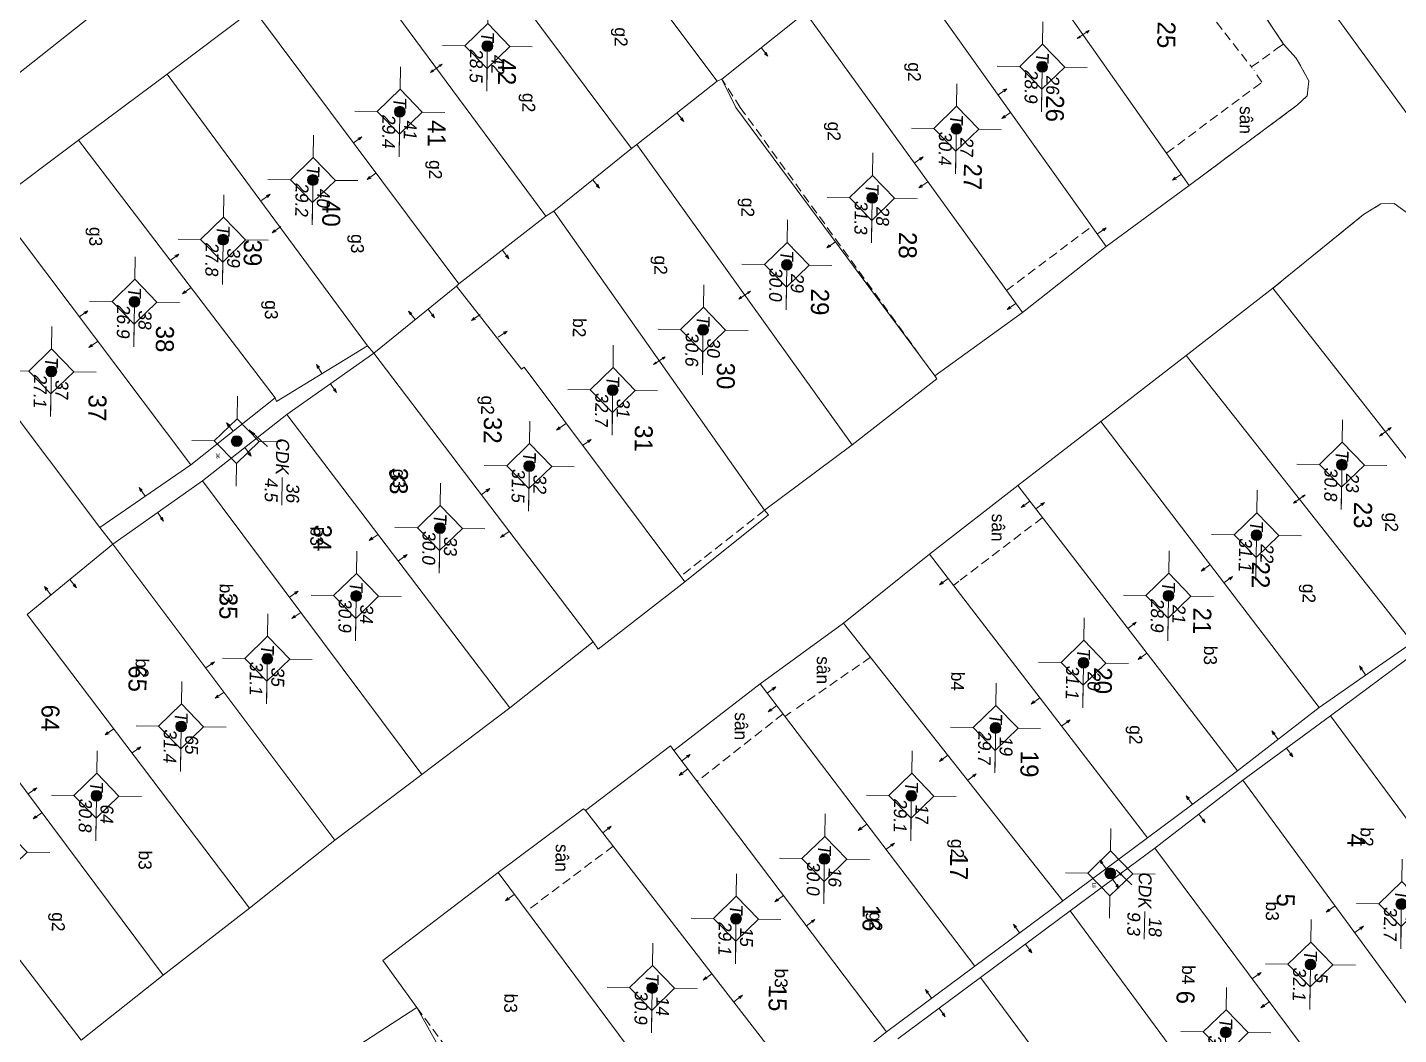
# Model space of a CAD drawing. Extents: x 601689 to 602595, y 1189742 to 1190763.
# Drawn here: x 602062.51 to 602100.63, y 1190308.38 to 1190336.39 of the extents above; entities that cross this region are included whole.
import ezdxf
from ezdxf.enums import TextEntityAlignment as Align

# ---------------------------------------------------------------- set-up
doc = ezdxf.new("R2010")
doc.units = 0
doc.header["$MEASUREMENT"] = 0
doc.linetypes.add('HIDDEN', pattern=[0.375, 0.25, -0.125])
for name, color, linetype in [('10', 250, 'Continuous'), ('11', 7, 'Continuous'), ('13', 7, 'Continuous'), ('14', 7, 'Continuous'), ('15', 7, 'Continuous'), ('16', 7, 'Continuous'), ('22', 7, 'Continuous'), ('53', 7, 'Continuous'), ('57', 7, 'Continuous')]:
    doc.layers.add(name, color=color, linetype=linetype)
doc.layers.get('0').off()
doc.styles.add('TXT', font='vnshx.shx')
doc.dimstyles.new('MSADIM', dxfattribs={"dimtxt": 0.2, "dimasz": 0.2, "dimexe": 0.1, "dimexo": 0.1, "dimgap": 0.1, "dimtad": 0, "dimtih": 1, "dimtoh": 1, "dimdsep": 46, "dimtxsty": 'TXT', "dimsah": 1, "dimcen": 0.1, "dimse1": 1, "dimse2": 1, "dimadec": 0, "dimazin": 0, "dimtfac": 1, "dimtofl": 0, "dimtmove": 0, "dimatfit": 3, "dimfxl": 1, "dimtvp": 0.1, "dimtolj": 1, "dimarcsym": 0})

# ---------------------------------------------------------------- blocks, each defined once
blk = doc.blocks.new('BDONG')
at = {"color": 7, "linetype": 'Continuous', "lineweight": 0}
for p, q in [((0, 0), (0, -1.508)), ((0, 0), (2.759, 0)), ((0.342, 0), (0.342, -1.508)), ((0.797, 0), (0.797, -1.508)), ((1.274, 0), (1.274, -1.508)), ((1.73, 0), (1.73, -1.508)), ((1.753, 0), (1.753, -1.508)), ((2.072, 0), (2.072, -1.508)), ((2.759, 0), (2.759, -1.508)), ((0, -0.308), (1.73, -0.308)), ((1.753, -0.308), (2.759, -0.308)), ((0, -0.458), (1.73, -0.458)), ((1.753, -0.458), (2.759, -0.458)), ((0, -0.608), (1.73, -0.608)), ((1.753, -0.608), (2.759, -0.608)), ((0, -0.758), (1.73, -0.758)), ((1.753, -0.758), (2.759, -0.758)), ((0, -0.908), (1.73, -0.908)), ((1.753, -0.908), (2.759, -0.908)), ((0, -1.058), (1.73, -1.058)), ((1.753, -1.058), (2.759, -1.058)), ((0, -1.208), (1.73, -1.208)), ((1.753, -1.208), (2.759, -1.208)), ((0, -1.358), (1.73, -1.358)), ((1.753, -1.358), (2.759, -1.358)), ((0, -1.508), (1.73, -1.508)), ((1.753, -1.508), (2.759, -1.508))]:
    blk.add_line(p, q, dxfattribs=at)
at = {"color": 7, "linetype": 'Continuous', "lineweight": 0, "style": 'TXT'}
blk.add_text('B%%182ng c%%184c th%%246a bi%%213n %%174%%233ng ', height=0.049998, rotation=360, dxfattribs=at).set_placement((0.008, 0.046))
for s, height, p in [('(D%%239ng cho ch%%216nh l%%253 bi%%213n %%174%%233ng)', 0.054, (1.743, 0.05)), ('s%%232 TT', 0.05, (0.21, -0.099)), ('s%%232 hi%%214u', 0.049998, (0.639, -0.104)), ('s%%232 hi%%214u th%%246a', 0.049998, (1.135, -0.103)), ('s%%232 hi%%214u th%%246a', 0.049998, (1.612, -0.107)), ('s%%232 TT', 0.05, (1.936, -0.114)), ('s%%232 hi%%214u th%%246a b%%225', 0.049998, (2.559, -0.108)), ('g%%232c c%%241a th%%246a', 0.049998, (1.137, -0.187)), ('Th%%246a b%%225', 0.049998, (1.956, -0.203)), ('(ch%%216 %%174%%184nh s%%232 m%%233t l%%199n)', 0.049998, (2.638, -0.204)), ('Th%%246a th%%170m', 0.049998, (0.227, -0.214)), ('Th%%246a th%%170m', 0.049998, (0.63, -0.213)), ('l%%169n c%%203n', 0.049998, (1.56, -0.224)), ('m%%237i th%%170m', 0.049998, (1.101, -0.282))]:
    blk.add_text(s, height=height, rotation=360, dxfattribs=at).set_placement(p, align=Align.CENTER)
blk = doc.blocks.new('BANG')
at = {"color": 7, "linetype": 'Continuous', "lineweight": 0, "xscale": 9.999585560760034, "yscale": 9.999585560760034, "rotation": 359.9999199552673}
blk.add_blockref('BDONG', (0, 0), dxfattribs=at)
blk = doc.blocks.new('NH3R')
at = {"layer": '16', "color": 7, "linetype": 'Continuous', "lineweight": 0}
for p, q in [((0, 0), (0.297, -0.005)), ((0.297, -0.005), (0.186, 0.031)), ((0.297, -0.005), (0.189, -0.033))]:
    blk.add_line(p, q, dxfattribs=at)
blk = doc.blocks.new('NH3')
at = {"layer": '16', "color": 7, "linetype": 'Continuous', "lineweight": 0}
for p, q in [((-0.199, -0.002), (-0.113, 0.021)), ((0.197, -0.012), (0.107, 0.015)), ((-0.199, -0.002), (0.197, -0.012)), ((-0.199, -0.002), (-0.116, -0.035)), ((0.197, -0.012), (0.104, -0.027))]:
    blk.add_line(p, q, dxfattribs=at)
blk = doc.blocks.new('*M1609160916091609')
at = {"layer": '13', "color": 3, "linetype": 'Continuous', "lineweight": 0}
blk.add_line((602528.678, 1189765.058), (602529.698, 1189765.058), dxfattribs=at)
at = {"layer": '13', "color": 3, "linetype": 'Continuous', "lineweight": 0, "style": 'TXT', "oblique": 7.6055}
blk.add_text('T', height=0.36, dxfattribs=at).set_placement((602528.481, 1189765.058), align=Align.MIDDLE_RIGHT)
for s, p in [('4', (602528.828, 1189765.358)), ('32.7', (602528.678, 1189764.758))]:
    blk.add_text(s, height=0.36, dxfattribs=at).set_placement(p, align=Align.MIDDLE_LEFT)
blk = doc.blocks.new('*M1610161016101610')
at = {"layer": '13', "color": 3, "linetype": 'Continuous', "lineweight": 0}
blk.add_line((602516.485, 1189763.228), (602517.505, 1189763.228), dxfattribs=at)
at = {"layer": '13', "color": 3, "linetype": 'Continuous', "lineweight": 0, "style": 'TXT', "oblique": 7.6055}
for s, p in [('23', (602516.635, 1189763.528)), ('30.8', (602516.485, 1189762.928))]:
    blk.add_text(s, height=0.36, dxfattribs=at).set_placement(p, align=Align.MIDDLE_LEFT)
blk.add_text('T', height=0.36, dxfattribs=at).set_placement((602516.288, 1189763.228), align=Align.MIDDLE_RIGHT)
blk = doc.blocks.new('*M1611161116111611')
at = {"layer": '13', "color": 3, "linetype": 'Continuous', "lineweight": 0}
blk.add_line((602530.396, 1189762.555), (602531.416, 1189762.555), dxfattribs=at)
at = {"layer": '13', "color": 3, "linetype": 'Continuous', "lineweight": 0, "style": 'TXT', "oblique": 7.6055}
for s, p in [('5', (602530.546, 1189762.855)), ('32.1', (602530.396, 1189762.255))]:
    blk.add_text(s, height=0.36, dxfattribs=at).set_placement(p, align=Align.MIDDLE_LEFT)
blk.add_text('T', height=0.36, dxfattribs=at).set_placement((602530.199, 1189762.555), align=Align.MIDDLE_RIGHT)
blk = doc.blocks.new('*M1612161216121612')
at = {"layer": '13', "color": 3, "linetype": 'Continuous', "lineweight": 0}
blk.add_line((602518.48, 1189760.88), (602519.5, 1189760.88), dxfattribs=at)
at = {"layer": '13', "color": 3, "linetype": 'Continuous', "lineweight": 0, "style": 'TXT', "oblique": 7.6055}
for s, p in [('22', (602518.63, 1189761.18)), ('31.1', (602518.48, 1189760.58))]:
    blk.add_text(s, height=0.36, dxfattribs=at).set_placement(p, align=Align.MIDDLE_LEFT)
blk.add_text('T', height=0.36, dxfattribs=at).set_placement((602518.283, 1189760.88), align=Align.MIDDLE_RIGHT)
blk = doc.blocks.new('*M1613161316131613')
at = {"layer": '13', "color": 3, "linetype": 'Continuous', "lineweight": 0}
blk.add_line((602532.316, 1189760.226), (602533.336, 1189760.226), dxfattribs=at)
at = {"layer": '13', "color": 3, "linetype": 'Continuous', "lineweight": 0, "style": 'TXT', "oblique": 7.6055}
for s, p in [('6', (602532.466, 1189760.526)), ('31.2', (602532.316, 1189759.926))]:
    blk.add_text(s, height=0.36, dxfattribs=at).set_placement(p, align=Align.MIDDLE_LEFT)
blk.add_text('T', height=0.36, dxfattribs=at).set_placement((602532.119, 1189760.226), align=Align.MIDDLE_RIGHT)
blk = doc.blocks.new('*M1614161416141614')
at = {"layer": '13', "color": 3, "linetype": 'Continuous', "lineweight": 0}
blk.add_line((602520.199, 1189758.457), (602521.219, 1189758.457), dxfattribs=at)
at = {"layer": '13', "color": 3, "linetype": 'Continuous', "lineweight": 0, "style": 'TXT', "oblique": 7.6055}
for s, p in [('21', (602520.349, 1189758.757)), ('28.9', (602520.199, 1189758.157))]:
    blk.add_text(s, height=0.36, dxfattribs=at).set_placement(p, align=Align.MIDDLE_LEFT)
blk.add_text('T', height=0.36, dxfattribs=at).set_placement((602520.002, 1189758.457), align=Align.MIDDLE_RIGHT)
blk = doc.blocks.new('*M1617161716171617')
at = {"layer": '13', "color": 3, "linetype": 'Continuous', "lineweight": 0}
blk.add_line((602527.943, 1189756.953), (602528.708, 1189756.953), dxfattribs=at)
at = {"layer": '13', "color": 3, "linetype": 'Continuous', "lineweight": 0, "style": 'TXT', "oblique": 7.6055}
for s, p in [('18', (602528.093, 1189757.253)), ('9.3', (602527.943, 1189756.653))]:
    blk.add_text(s, height=0.36, dxfattribs=at).set_placement(p, align=Align.MIDDLE_LEFT)
blk.add_text('CDK', height=0.36, dxfattribs=at).set_placement((602527.85, 1189756.953), align=Align.MIDDLE_RIGHT)
blk = doc.blocks.new('*M1618161816181618')
at = {"layer": '13', "color": 3, "linetype": 'Continuous', "lineweight": 0}
blk.add_line((602522.098, 1189756.123), (602523.118, 1189756.123), dxfattribs=at)
at = {"layer": '13', "color": 3, "linetype": 'Continuous', "lineweight": 0, "style": 'TXT', "oblique": 7.6055}
for s, p in [('20', (602522.248, 1189756.423)), ('31.1', (602522.098, 1189755.823))]:
    blk.add_text(s, height=0.36, dxfattribs=at).set_placement(p, align=Align.MIDDLE_LEFT)
blk.add_text('T', height=0.36, dxfattribs=at).set_placement((602521.901, 1189756.123), align=Align.MIDDLE_RIGHT)
blk = doc.blocks.new('*M1620162016201620')
at = {"layer": '13', "color": 3, "linetype": 'Continuous', "lineweight": 0}
blk.add_line((602505.541, 1189754.735), (602506.561, 1189754.735), dxfattribs=at)
at = {"layer": '13', "color": 3, "linetype": 'Continuous', "lineweight": 0, "style": 'TXT', "oblique": 7.6055}
blk.add_text('T', height=0.36, dxfattribs=at).set_placement((602505.344, 1189754.735), align=Align.MIDDLE_RIGHT)
for s, p in [('26', (602505.691, 1189755.035)), ('28.9', (602505.541, 1189754.435))]:
    blk.add_text(s, height=0.36, dxfattribs=at).set_placement(p, align=Align.MIDDLE_LEFT)
blk = doc.blocks.new('*M1621162116211621')
at = {"layer": '13', "color": 3, "linetype": 'Continuous', "lineweight": 0}
blk.add_line((602523.945, 1189753.705), (602524.965, 1189753.705), dxfattribs=at)
at = {"layer": '13', "color": 3, "linetype": 'Continuous', "lineweight": 0, "style": 'TXT', "oblique": 7.6055}
for s, p in [('19', (602524.095, 1189754.005)), ('29.7', (602523.945, 1189753.405))]:
    blk.add_text(s, height=0.36, dxfattribs=at).set_placement(p, align=Align.MIDDLE_LEFT)
blk.add_text('T', height=0.36, dxfattribs=at).set_placement((602523.748, 1189753.705), align=Align.MIDDLE_RIGHT)
blk = doc.blocks.new('*M1623162316231623')
at = {"layer": '13', "color": 3, "linetype": 'Continuous', "lineweight": 0}
blk.add_line((602507.3, 1189752.371), (602508.32, 1189752.371), dxfattribs=at)
at = {"layer": '13', "color": 3, "linetype": 'Continuous', "lineweight": 0, "style": 'TXT', "oblique": 7.6055}
for s, p in [('27', (602507.45, 1189752.671)), ('30.4', (602507.3, 1189752.071))]:
    blk.add_text(s, height=0.36, dxfattribs=at).set_placement(p, align=Align.MIDDLE_LEFT)
blk.add_text('T', height=0.36, dxfattribs=at).set_placement((602507.103, 1189752.371), align=Align.MIDDLE_RIGHT)
blk = doc.blocks.new('*M1625162516251625')
at = {"layer": '13', "color": 3, "linetype": 'Continuous', "lineweight": 0}
blk.add_line((602525.865, 1189751.391), (602526.885, 1189751.391), dxfattribs=at)
at = {"layer": '13', "color": 3, "linetype": 'Continuous', "lineweight": 0, "style": 'TXT', "oblique": 7.6055}
for s, p in [('17', (602526.015, 1189751.691)), ('29.1', (602525.865, 1189751.091))]:
    blk.add_text(s, height=0.36, dxfattribs=at).set_placement(p, align=Align.MIDDLE_LEFT)
blk.add_text('T', height=0.36, dxfattribs=at).set_placement((602525.668, 1189751.391), align=Align.MIDDLE_RIGHT)
blk = doc.blocks.new('*M1628162816281628')
at = {"layer": '13', "color": 3, "linetype": 'Continuous', "lineweight": 0}
blk.add_line((602509.257, 1189750.058), (602510.277, 1189750.058), dxfattribs=at)
at = {"layer": '13', "color": 3, "linetype": 'Continuous', "lineweight": 0, "style": 'TXT', "oblique": 7.6055}
for s, p in [('28', (602509.407, 1189750.358)), ('31.3', (602509.257, 1189749.758))]:
    blk.add_text(s, height=0.36, dxfattribs=at).set_placement(p, align=Align.MIDDLE_LEFT)
blk.add_text('T', height=0.36, dxfattribs=at).set_placement((602509.06, 1189750.058), align=Align.MIDDLE_RIGHT)
blk = doc.blocks.new('*M1629162916291629')
at = {"layer": '13', "color": 3, "linetype": 'Continuous', "lineweight": 0}
blk.add_line((602527.656, 1189748.998), (602528.676, 1189748.998), dxfattribs=at)
at = {"layer": '13', "color": 3, "linetype": 'Continuous', "lineweight": 0, "style": 'TXT', "oblique": 7.6055}
blk.add_text('T', height=0.36, dxfattribs=at).set_placement((602527.459, 1189748.998), align=Align.MIDDLE_RIGHT)
for s, p in [('16', (602527.806, 1189749.298)), ('30.0', (602527.656, 1189748.698))]:
    blk.add_text(s, height=0.36, dxfattribs=at).set_placement(p, align=Align.MIDDLE_LEFT)
blk = doc.blocks.new('*M1632163216321632')
at = {"layer": '13', "color": 3, "linetype": 'Continuous', "lineweight": 0}
blk.add_line((602511.152, 1189747.714), (602512.172, 1189747.714), dxfattribs=at)
at = {"layer": '13', "color": 3, "linetype": 'Continuous', "lineweight": 0, "style": 'TXT', "oblique": 7.6055}
for s, p in [('29', (602511.302, 1189748.014)), ('30.0', (602511.152, 1189747.414))]:
    blk.add_text(s, height=0.36, dxfattribs=at).set_placement(p, align=Align.MIDDLE_LEFT)
blk.add_text('T', height=0.36, dxfattribs=at).set_placement((602510.955, 1189747.714), align=Align.MIDDLE_RIGHT)
blk = doc.blocks.new('*M1633163316331633')
at = {"layer": '13', "color": 3, "linetype": 'Continuous', "lineweight": 0}
blk.add_line((602529.356, 1189746.565), (602530.376, 1189746.565), dxfattribs=at)
at = {"layer": '13', "color": 3, "linetype": 'Continuous', "lineweight": 0, "style": 'TXT', "oblique": 7.6055}
for s, p in [('15', (602529.506, 1189746.865)), ('29.1', (602529.356, 1189746.265))]:
    blk.add_text(s, height=0.36, dxfattribs=at).set_placement(p, align=Align.MIDDLE_LEFT)
blk.add_text('T', height=0.36, dxfattribs=at).set_placement((602529.159, 1189746.565), align=Align.MIDDLE_RIGHT)
blk = doc.blocks.new('*M1637163716371637')
at = {"layer": '13', "color": 3, "linetype": 'Continuous', "lineweight": 0}
blk.add_line((602512.992, 1189745.411), (602514.012, 1189745.411), dxfattribs=at)
at = {"layer": '13', "color": 3, "linetype": 'Continuous', "lineweight": 0, "style": 'TXT', "oblique": 7.6055}
for s, p in [('30', (602513.142, 1189745.711)), ('30.6', (602512.992, 1189745.111))]:
    blk.add_text(s, height=0.36, dxfattribs=at).set_placement(p, align=Align.MIDDLE_LEFT)
blk.add_text('T', height=0.36, dxfattribs=at).set_placement((602512.795, 1189745.411), align=Align.MIDDLE_RIGHT)
blk = doc.blocks.new('*M1638163816381638')
at = {"layer": '13', "color": 3, "linetype": 'Continuous', "lineweight": 0}
blk.add_line((602531.314, 1189744.261), (602532.334, 1189744.261), dxfattribs=at)
at = {"layer": '13', "color": 3, "linetype": 'Continuous', "lineweight": 0, "style": 'TXT', "oblique": 7.6055}
for s, p in [('14', (602531.464, 1189744.561)), ('30.9', (602531.314, 1189743.961))]:
    blk.add_text(s, height=0.36, dxfattribs=at).set_placement(p, align=Align.MIDDLE_LEFT)
blk.add_text('T', height=0.36, dxfattribs=at).set_placement((602531.117, 1189744.261), align=Align.MIDDLE_RIGHT)
blk = doc.blocks.new('*M1640164016401640')
at = {"layer": '13', "color": 3, "linetype": 'Continuous', "lineweight": 0}
blk.add_line((602514.705, 1189742.923), (602515.725, 1189742.923), dxfattribs=at)
at = {"layer": '13', "color": 3, "linetype": 'Continuous', "lineweight": 0, "style": 'TXT', "oblique": 7.6055}
blk.add_text('T', height=0.36, dxfattribs=at).set_placement((602514.508, 1189742.923), align=Align.MIDDLE_RIGHT)
for s, p in [('31', (602514.855, 1189743.223)), ('32.7', (602514.705, 1189742.623))]:
    blk.add_text(s, height=0.36, dxfattribs=at).set_placement(p, align=Align.MIDDLE_LEFT)
blk = doc.blocks.new('*M1643164316431643')
at = {"layer": '13', "color": 3, "linetype": 'Continuous', "lineweight": 0}
blk.add_line((602516.851, 1189740.635), (602517.871, 1189740.635), dxfattribs=at)
at = {"layer": '13', "color": 3, "linetype": 'Continuous', "lineweight": 0, "style": 'TXT', "oblique": 7.6055}
blk.add_text('T', height=0.36, dxfattribs=at).set_placement((602516.654, 1189740.635), align=Align.MIDDLE_RIGHT)
for s, p in [('32', (602517.001, 1189740.935)), ('31.5', (602516.851, 1189740.335))]:
    blk.add_text(s, height=0.36, dxfattribs=at).set_placement(p, align=Align.MIDDLE_LEFT)
blk = doc.blocks.new('*M1646164616461646')
at = {"layer": '13', "color": 3, "linetype": 'Continuous', "lineweight": 0}
blk.add_line((602505.19, 1189739.3), (602506.21, 1189739.3), dxfattribs=at)
at = {"layer": '13', "color": 3, "linetype": 'Continuous', "lineweight": 0, "style": 'TXT', "oblique": 7.6055}
for s, p in [('42', (602505.34, 1189739.6)), ('28.5', (602505.19, 1189739))]:
    blk.add_text(s, height=0.36, dxfattribs=at).set_placement(p, align=Align.MIDDLE_LEFT)
blk.add_text('T', height=0.36, dxfattribs=at).set_placement((602504.993, 1189739.3), align=Align.MIDDLE_RIGHT)
blk = doc.blocks.new('*M1647164716471647')
at = {"layer": '13', "color": 3, "linetype": 'Continuous', "lineweight": 0}
blk.add_line((602518.612, 1189738.176), (602519.632, 1189738.176), dxfattribs=at)
at = {"layer": '13', "color": 3, "linetype": 'Continuous', "lineweight": 0, "style": 'TXT', "oblique": 7.6055}
for s, p in [('33', (602518.762, 1189738.476)), ('30.0', (602518.612, 1189737.876))]:
    blk.add_text(s, height=0.36, dxfattribs=at).set_placement(p, align=Align.MIDDLE_LEFT)
blk.add_text('T', height=0.36, dxfattribs=at).set_placement((602518.415, 1189738.176), align=Align.MIDDLE_RIGHT)
blk = doc.blocks.new('*M1649164916491649')
at = {"layer": '13', "color": 3, "linetype": 'Continuous', "lineweight": 0}
blk.add_line((602507.051, 1189736.892), (602508.071, 1189736.892), dxfattribs=at)
at = {"layer": '13', "color": 3, "linetype": 'Continuous', "lineweight": 0, "style": 'TXT', "oblique": 7.6055}
for s, p in [('41', (602507.201, 1189737.192)), ('29.4', (602507.051, 1189736.592))]:
    blk.add_text(s, height=0.36, dxfattribs=at).set_placement(p, align=Align.MIDDLE_LEFT)
blk.add_text('T', height=0.36, dxfattribs=at).set_placement((602506.854, 1189736.892), align=Align.MIDDLE_RIGHT)
blk = doc.blocks.new('*M1650165016501650')
at = {"layer": '13', "color": 3, "linetype": 'Continuous', "lineweight": 0}
blk.add_line((602520.534, 1189735.873), (602521.554, 1189735.873), dxfattribs=at)
at = {"layer": '13', "color": 3, "linetype": 'Continuous', "lineweight": 0, "style": 'TXT', "oblique": 7.6055}
for s, p in [('34', (602520.684, 1189736.173)), ('30.9', (602520.534, 1189735.573))]:
    blk.add_text(s, height=0.36, dxfattribs=at).set_placement(p, align=Align.MIDDLE_LEFT)
blk.add_text('T', height=0.36, dxfattribs=at).set_placement((602520.337, 1189735.873), align=Align.MIDDLE_RIGHT)
blk = doc.blocks.new('*M1651165116511651')
at = {"layer": '13', "color": 3, "linetype": 'Continuous', "lineweight": 0}
blk.add_line((602508.985, 1189734.504), (602510.005, 1189734.504), dxfattribs=at)
at = {"layer": '13', "color": 3, "linetype": 'Continuous', "lineweight": 0, "style": 'TXT', "oblique": 7.6055}
blk.add_text('T', height=0.36, dxfattribs=at).set_placement((602508.788, 1189734.504), align=Align.MIDDLE_RIGHT)
for s, p in [('40', (602509.135, 1189734.804)), ('29.2', (602508.985, 1189734.204))]:
    blk.add_text(s, height=0.36, dxfattribs=at).set_placement(p, align=Align.MIDDLE_LEFT)
blk = doc.blocks.new('*M1655165516551655')
at = {"layer": '13', "color": 3, "linetype": 'Continuous', "lineweight": 0}
blk.add_line((602522.316, 1189733.429), (602523.336, 1189733.429), dxfattribs=at)
at = {"layer": '13', "color": 3, "linetype": 'Continuous', "lineweight": 0, "style": 'TXT', "oblique": 7.6055}
for s, p in [('35', (602522.466, 1189733.729)), ('31.1', (602522.316, 1189733.129))]:
    blk.add_text(s, height=0.36, dxfattribs=at).set_placement(p, align=Align.MIDDLE_LEFT)
blk.add_text('T', height=0.36, dxfattribs=at).set_placement((602522.119, 1189733.429), align=Align.MIDDLE_RIGHT)
blk = doc.blocks.new('*M1656165616561656')
at = {"layer": '13', "color": 3, "linetype": 'Continuous', "lineweight": 0}
blk.add_line((602516.277, 1189732.49), (602517.042, 1189732.49), dxfattribs=at)
at = {"layer": '13', "color": 3, "linetype": 'Continuous', "lineweight": 0, "style": 'TXT', "oblique": 7.6055}
for s, p in [('36', (602516.427, 1189732.79)), ('4.5', (602516.277, 1189732.19))]:
    blk.add_text(s, height=0.36, dxfattribs=at).set_placement(p, align=Align.MIDDLE_LEFT)
blk.add_text('CDK', height=0.36, dxfattribs=at).set_placement((602516.184, 1189732.49), align=Align.MIDDLE_RIGHT)
blk = doc.blocks.new('*M1657165716571657')
at = {"layer": '13', "color": 3, "linetype": 'Continuous', "lineweight": 0}
blk.add_line((602510.68, 1189732.03), (602511.7, 1189732.03), dxfattribs=at)
at = {"layer": '13', "color": 3, "linetype": 'Continuous', "lineweight": 0, "style": 'TXT', "oblique": 7.6055}
for s, p in [('39', (602510.83, 1189732.33)), ('27.8', (602510.68, 1189731.73))]:
    blk.add_text(s, height=0.36, dxfattribs=at).set_placement(p, align=Align.MIDDLE_LEFT)
blk.add_text('T', height=0.36, dxfattribs=at).set_placement((602510.483, 1189732.03), align=Align.MIDDLE_RIGHT)
blk = doc.blocks.new('*M1659165916591659')
at = {"layer": '13', "color": 3, "linetype": 'Continuous', "lineweight": 0}
blk.add_line((602524.231, 1189731.061), (602525.251, 1189731.061), dxfattribs=at)
at = {"layer": '13', "color": 3, "linetype": 'Continuous', "lineweight": 0, "style": 'TXT', "oblique": 7.6055}
for s, p in [('65', (602524.381, 1189731.361)), ('31.4', (602524.231, 1189730.761))]:
    blk.add_text(s, height=0.36, dxfattribs=at).set_placement(p, align=Align.MIDDLE_LEFT)
blk.add_text('T', height=0.36, dxfattribs=at).set_placement((602524.034, 1189731.061), align=Align.MIDDLE_RIGHT)
blk = doc.blocks.new('*M1661166116611661')
at = {"layer": '13', "color": 3, "linetype": 'Continuous', "lineweight": 0}
blk.add_line((602512.441, 1189729.592), (602513.461, 1189729.592), dxfattribs=at)
at = {"layer": '13', "color": 3, "linetype": 'Continuous', "lineweight": 0, "style": 'TXT', "oblique": 7.6055}
blk.add_text('T', height=0.36, dxfattribs=at).set_placement((602512.244, 1189729.592), align=Align.MIDDLE_RIGHT)
for s, p in [('38', (602512.591, 1189729.892)), ('26.9', (602512.441, 1189729.292))]:
    blk.add_text(s, height=0.36, dxfattribs=at).set_placement(p, align=Align.MIDDLE_LEFT)
blk = doc.blocks.new('*M1663166316631663')
at = {"layer": '13', "color": 3, "linetype": 'Continuous', "lineweight": 0}
blk.add_line((602526.193, 1189728.733), (602527.213, 1189728.733), dxfattribs=at)
at = {"layer": '13', "color": 3, "linetype": 'Continuous', "lineweight": 0, "style": 'TXT', "oblique": 7.6055}
for s, p in [('64', (602526.343, 1189729.033)), ('30.8', (602526.193, 1189728.433))]:
    blk.add_text(s, height=0.36, dxfattribs=at).set_placement(p, align=Align.MIDDLE_LEFT)
blk.add_text('T', height=0.36, dxfattribs=at).set_placement((602525.996, 1189728.733), align=Align.MIDDLE_RIGHT)
blk = doc.blocks.new('*M1664166416641664')
at = {"layer": '13', "color": 3, "linetype": 'Continuous', "lineweight": 0}
blk.add_line((602514.413, 1189727.308), (602515.433, 1189727.308), dxfattribs=at)
at = {"layer": '13', "color": 3, "linetype": 'Continuous', "lineweight": 0, "style": 'TXT', "oblique": 7.6055}
blk.add_text('T', height=0.36, dxfattribs=at).set_placement((602514.216, 1189727.308), align=Align.MIDDLE_RIGHT)
for s, p in [('37', (602514.563, 1189727.608)), ('27.1', (602514.413, 1189727.008))]:
    blk.add_text(s, height=0.36, dxfattribs=at).set_placement(p, align=Align.MIDDLE_LEFT)
blk = doc.blocks.new('CENTRD')
at = {"layer": '11', "linetype": 'Continuous', "lineweight": 0}
h = blk.add_hatch(color=2, dxfattribs=at)
edge = h.paths.add_edge_path()
edge.add_arc((0, 0), 0.15, 0, 360)
at = {"layer": '11', "color": 2, "linetype": 'Continuous', "lineweight": 0}
for p, q in [((0, 1.25), (0, 0.625)), ((0, 0.625), (-0.625, 0)), ((0.625, 0), (0, 0.625)), ((-0.625, 0), (-1.25, 0)), ((-0.625, 0), (0, -0.625)), ((0, -0.625), (0.625, 0)), ((1.25, 0), (0.625, 0)), ((0, -0.625), (0, -1.25))]:
    blk.add_line(p, q, dxfattribs=at)
blk.add_circle((0, 0), 0.15, dxfattribs=at)

msp = doc.modelspace()

# ---------------------------------------------------------------- linework, layer by layer
at = {"layer": '10', "color": 7, "linetype": 'Continuous', "lineweight": 0}
for p, q in [((602076.112, 1190342.329), (602081.69, 1190334.893)), ((602073.697, 1190340.542), (602079.305, 1190333.025)), ((602071.292, 1190338.755), (602076.928, 1190331.137)), ((602068.797, 1190336.899), (602066.393, 1190335.092)), ((602074.503, 1190329.26), (602068.797, 1190336.899)), ((602081.821, 1190334.951), (602084.015, 1190336.701)), ((602084.166, 1190336.779), (602090.173, 1190328.456)), ((602066.393, 1190335.092), (602063.927, 1190333.256)), ((602066.393, 1190335.092), (602071.968, 1190327.535)), ((602079.456, 1190333.133), (602081.69, 1190334.893)), ((602081.69, 1190334.893), (602081.821, 1190334.951)), ((602063.927, 1190333.256), (602069.399, 1190326.09)), ((602077.15, 1190331.274), (602079.305, 1190333.025)), ((602079.305, 1190333.025), (602079.456, 1190333.133)), ((602079.456, 1190333.133), (602085.442, 1190324.78)), ((602094.812, 1190331.992), (602092.508, 1190330.294)), ((602061.671, 1190331.367), (602067.053, 1190324.223)), ((602076.928, 1190331.137), (602074.503, 1190329.26)), ((602076.928, 1190331.137), (602077.15, 1190331.274)), ((602083.007, 1190322.963), (602077.15, 1190331.274)), ((602092.508, 1190330.294), (602090.173, 1190328.456)), ((602059.295, 1190329.439), (602064.519, 1190322.478)), ((602072.137, 1190327.333), (602074.442, 1190329.191)), ((602074.503, 1190329.26), (602074.442, 1190329.191)), ((602094.726, 1190327.264), (602097.142, 1190329.141)), ((602103.393, 1190321.144), (602097.142, 1190329.141)), ((602090.173, 1190328.456), (602087.738, 1190326.699)), ((602071.968, 1190327.535), (602072.137, 1190327.333)), ((602069.722, 1190325.626), (602072.137, 1190327.333)), ((602078.237, 1190319.299), (602072.137, 1190327.333)), ((602092.351, 1190325.426), (602094.726, 1190327.264)), ((602101.017, 1190319.286), (602094.726, 1190327.264)), ((602069.399, 1190326.09), (602067.053, 1190324.223)), ((602069.722, 1190325.626), (602067.377, 1190323.778)), ((602075.921, 1190317.471), (602069.722, 1190325.626)), ((602090.047, 1190323.647), (602092.351, 1190325.426)), ((602098.422, 1190317.472), (602092.351, 1190325.426)), ((602085.442, 1190324.78), (602083.007, 1190322.963)), ((602064.519, 1190322.478), (602067.053, 1190324.223)), ((602067.377, 1190323.778), (602064.883, 1190322.022)), ((602067.377, 1190323.778), (602073.476, 1190315.614)), ((602087.59, 1190321.741), (602090.047, 1190323.647)), ((602090.047, 1190323.647), (602096.158, 1190315.713)), ((602064.519, 1190322.478), (602064.883, 1190322.022)), ((602064.883, 1190322.022), (602062.506, 1190320.065)), ((602064.883, 1190322.022), (602071.061, 1190313.787)), ((602085.204, 1190319.823), (602087.59, 1190321.741)), ((602087.59, 1190321.741), (602093.652, 1190313.848)), ((602062.506, 1190320.065), (602068.684, 1190311.9)), ((602082.88, 1190318.136), (602085.204, 1190319.823)), ((602085.204, 1190319.823), (602091.298, 1190312.1)), ((602078.237, 1190319.299), (602075.921, 1190317.471)), ((602098.422, 1190317.472), (602101.017, 1190319.286)), ((602101.164, 1190319.044), (602098.739, 1190317.247)), ((602066.279, 1190310.033), (602060.171, 1190318.226)), ((602080.485, 1190316.278), (602082.88, 1190318.136)), ((602082.88, 1190318.136), (602088.853, 1190310.283)), ((602075.921, 1190317.471), (602073.476, 1190315.614)), ((602098.422, 1190317.472), (602096.158, 1190315.713)), ((602098.739, 1190317.247), (602096.305, 1190315.451)), ((602098.739, 1190317.247), (602105.121, 1190308.6)), ((602080.485, 1190316.278), (602086.398, 1190308.456)), ((602096.158, 1190315.713), (602093.652, 1190313.848)), ((602073.476, 1190315.614), (602071.061, 1190313.787)), ((602096.305, 1190315.451), (602093.859, 1190313.565)), ((602078.022, 1190314.612), (602084.164, 1190306.687)), ((602091.298, 1190312.1), (602093.652, 1190313.848)), ((602071.061, 1190313.787), (602068.684, 1190311.9)), ((602093.859, 1190313.565), (602091.504, 1190311.817)), ((602093.859, 1190313.565), (602100.153, 1190305.127)), ((602081.578, 1190304.852), (602075.598, 1190312.885)), ((602068.684, 1190311.9), (602066.279, 1190310.033)), ((602088.853, 1190310.283), (602091.298, 1190312.1)), ((602091.504, 1190311.817), (602089.009, 1190309.971)), ((602091.504, 1190311.817), (602097.769, 1190303.33)), ((602066.279, 1190310.033), (602064.003, 1190308.224)), ((602086.398, 1190308.456), (602088.853, 1190310.283)), ((602089.009, 1190309.971), (602086.715, 1190308.262)), ((602067.545, 1190305.385), (602073.336, 1190309.135)), ((602073.336, 1190309.135), (602077.856, 1190301.073)), ((602084.164, 1190306.687), (602086.398, 1190308.456))]:
    msp.add_line(p, q, dxfattribs=at)
for points in [[(602092.781, 1190342.89), (602097.435, 1190335.926), (602097.79, 1190335.532), (602098.141, 1190334.907), (602098.095, 1190334.487), (602097.822, 1190334.231), (602094.812, 1190331.992)], [(602094.812, 1190331.992), (602089.554, 1190339.465), (602089.071, 1190340.051)], [(602086.639, 1190338.405), (602087.199, 1190337.737), (602092.508, 1190330.294)], [(602055.674, 1190333.819), (602057.48, 1190331.324), (602064.527, 1190336.908), (602064.507, 1190336.928)], [(602081.821, 1190334.951), (602082.211, 1190334.165), (602087.738, 1190326.699)], [(602063.927, 1190333.256), (602061.573, 1190331.488), (602061.671, 1190331.367)], [(602097.142, 1190329.141), (602099.66, 1190331.185), (602100.145, 1190331.479), (602100.515, 1190331.494), (602100.841, 1190331.249), (602101.843, 1190329.925), (602101.884, 1190329.975), (602106.826, 1190323.507)], [(602074.442, 1190329.191), (602076.25, 1190326.887), (602076.321, 1190326.936), (602080.789, 1190320.974)], [(602069.399, 1190326.09), (602069.438, 1190325.99), (602071.968, 1190327.535)], [(602085.442, 1190324.78), (602087.797, 1190326.618), (602087.738, 1190326.699)], [(602083.007, 1190322.963), (602083.115, 1190322.833), (602080.789, 1190320.974)], [(602080.789, 1190320.974), (602078.374, 1190319.097), (602078.237, 1190319.299)], [(602064.003, 1190308.224), (602057.539, 1190316.652), (602057.481, 1190316.793)], [(602078.022, 1190314.612), (602080.387, 1190316.41), (602080.485, 1190316.278)], [(602096.305, 1190315.451), (602101.429, 1190308.47), (602102.507, 1190306.925)], [(602075.598, 1190312.885), (602077.973, 1190314.662), (602078.022, 1190314.612)], [(602073.336, 1190309.135), (602072.394, 1190310.439), (602075.598, 1190312.885)], [(602089.009, 1190309.971), (602094.223, 1190302.929), (602095.313, 1190301.524)]]:
    msp.add_lwpolyline(points, dxfattribs=at)
at = {"layer": '14', "color": 6, "linetype": 'HIDDEN', "lineweight": 0}
for p, q in [((602091.426, 1190341.859), (602096.429, 1190335.431)), ((602097.253, 1190335.799), (602097.435, 1190335.926)), ((602096.497, 1190335.35), (602096.547, 1190335.289)), ((602082.331, 1190334.163), (602081.821, 1190334.951)), ((602082.331, 1190334.163), (602087.326, 1190327.265)), ((602089.731, 1190329.072), (602092.106, 1190330.859)), ((602083.007, 1190322.963), (602080.671, 1190321.126)), ((602090.734, 1190322.758), (602090.461, 1190322.541)), ((602090.431, 1190322.531), (602088.41, 1190320.99)), ((602088.41, 1190320.99), (602088.258, 1190320.872)), ((602085.951, 1190318.873), (602083.851, 1190317.421)), ((602083.519, 1190317.296), (602081.133, 1190315.419)), ((602083.74, 1190317.343), (602083.568, 1190317.226)), ((602078.798, 1190313.621), (602076.384, 1190311.814)), ((602073.336, 1190309.135), (602078.423, 1190302.226))]:
    msp.add_line(p, q, dxfattribs=at)
for points in [[(602096.566, 1190335.259), (602096.547, 1190335.289), (602097.253, 1190335.799)], [(602094.194, 1190332.901), (602096.83, 1190334.865), (602096.615, 1190335.188)]]:
    msp.add_lwpolyline(points, dxfattribs=at)
at = {"layer": '22', "color": 7, "linetype": 'HIDDEN', "lineweight": 0}
for p, q in [((602092.781, 1190342.89), (602097.435, 1190335.926)), ((602097.435, 1190335.926), (602097.79, 1190335.532)), ((602097.79, 1190335.532), (602098.141, 1190334.907)), ((602098.141, 1190334.907), (602098.095, 1190334.487)), ((602098.095, 1190334.487), (602097.822, 1190334.231)), ((602097.822, 1190334.231), (602094.982, 1190332.12)), ((602099.66, 1190331.185), (602100.145, 1190331.479)), ((602100.145, 1190331.479), (602100.515, 1190331.494)), ((602100.515, 1190331.494), (602100.841, 1190331.249)), ((602097.153, 1190329.151), (602099.66, 1190331.185))]:
    msp.add_line(p, q, dxfattribs=at)
at = {"layer": '57', "color": 172, "linetype": 'Continuous', "lineweight": 0}
for points in [[(602103.371, 1190330.544), (602087.579, 1190352.233), (602087.422, 1190352.514), (602090.852, 1190355.408), (602090.409, 1190355.924), (602093.958, 1190358.745), (602089.585, 1190365.906), (602085.746, 1190375.439)], [(602103.371, 1190330.544), (602087.579, 1190352.233), (602087.422, 1190352.514), (602090.852, 1190355.408), (602090.409, 1190355.924), (602092.431, 1190357.536)]]:
    msp.add_lwpolyline(points, dxfattribs=at)

# ---------------------------------------------------------------- block references
at = {"color": 7, "linetype": 'Continuous', "lineweight": 0, "rotation": 269.2144660607985}
msp.add_blockref('BANG', (602089.015, 1190335.892), dxfattribs=at)
at = {"layer": '11', "color": 2, "linetype": 'Continuous', "lineweight": 0, "rotation": 269.1680420500809}
for p in [(602075.298, 1190335.87), (602090.726, 1190335.294), (602072.863, 1190334.044), (602088.337, 1190333.57), (602070.447, 1190332.145), (602085.996, 1190331.647), (602067.949, 1190330.486), (602083.624, 1190329.786), (602065.486, 1190328.76), (602081.295, 1190327.98), (602063.173, 1190326.822), (602078.782, 1190326.303), (602068.328, 1190324.883), (602076.463, 1190324.19), (602099.059, 1190324.228), (602073.979, 1190322.465), (602096.683, 1190322.268), (602071.648, 1190320.577), (602094.235, 1190320.584), (602069.179, 1190318.831), (602091.874, 1190318.719), (602066.783, 1190316.95), (602089.429, 1190316.907), (602064.427, 1190315.022), (602087.087, 1190315.021), (602061.88, 1190313.462), (602084.669, 1190313.265), (602092.619, 1190312.863), (602100.712, 1190312.01), (602082.211, 1190311.601), (602098.184, 1190310.329), (602079.879, 1190309.676), (602095.828, 1190308.443)]:
    msp.add_blockref('CENTRD', p, dxfattribs=at)
at = {"layer": '13', "color": 3, "linetype": 'Continuous', "lineweight": 0, "rotation": 269.1680420500809}
for name, p in [('*M1646164616461646', (-578790.27, 1810052.359)), ('*M1620162016201620', (-578790.27, 1810052.359)), ('*M1649164916491649', (-578790.27, 1810052.359)), ('*M1623162316231623', (-578790.27, 1810052.359)), ('*M1651165116511651', (-578790.27, 1810052.359)), ('*M1628162816281628', (-578790.27, 1810052.359)), ('*M1657165716571657', (-578790.27, 1810052.359)), ('*M1632163216321632', (-578790.27, 1810052.359)), ('*M1661166116611661', (-578790.27, 1810052.359)), ('*M1637163716371637', (-578790.27, 1810052.359)), ('*M1664166416641664', (-578790.27, 1810052.359)), ('*M1640164016401640', (-578790.27, 1810052.359)), ('*M1656165616561656', (-578789.003, 1810051.419)), ('*M1643164316431643', (-578790.27, 1810052.359)), ('*M1610161016101610', (-578790.27, 1810052.359)), ('*M1647164716471647', (-578790.27, 1810052.359)), ('*M1612161216121612', (-578790.27, 1810052.359)), ('*M1650165016501650', (-578790.27, 1810052.359)), ('*M1614161416141614', (-578790.27, 1810052.359)), ('*M1655165516551655', (-578790.27, 1810052.359)), ('*M1618161816181618', (-578790.27, 1810052.359)), ('*M1659165916591659', (-578790.27, 1810052.359)), ('*M1621162116211621', (-578790.27, 1810052.359)), ('*M1663166316631663', (-578790.27, 1810052.359)), ('*M1625162516251625', (-578790.27, 1810052.359)), ('*M1629162916291629', (-578790.27, 1810052.359)), ('*M1617161716171617', (-578789.312, 1810051.373)), ('*M1609160916091609', (-578790.27, 1810052.359)), ('*M1633163316331633', (-578790.27, 1810052.359)), ('*M1611161116111611', (-578790.27, 1810052.359)), ('*M1638163816381638', (-578790.27, 1810052.359)), ('*M1613161316131613', (-578790.27, 1810052.359))]:
    msp.add_blockref(name, p, dxfattribs=at)
at = {"layer": '16', "color": 7, "linetype": 'Continuous', "lineweight": 0}
for name, p, rotation in [('NH3', (602091.868, 1190336.183), 215.2545768989577), ('NH3R', (602082.913, 1190335.826), 308.5738937064694), ('NH3', (602073.875, 1190335.259), 36.52182280327559), ('NH3R', (602089.496, 1190334.515), 35.81750528870907), ('NH3R', (602080.578, 1190334.008), 308.2136145920381), ('NH3R', (602089.848, 1190334.02), 215.5025619949106), ('NH3R', (602087.169, 1190332.617), 35.81750528870907), ('NH3R', (602072.195, 1190332.332), 216.884488348425), ('NH3R', (602078.232, 1190332.15), 309.0947816543922), ('NH3R', (602087.542, 1190332.092), 215.5025619949106), ('NH3R', (602094.595, 1190332.305), 215.5025619949106), ('NH3R', (602069.554, 1190330.848), 216.884488348425), ('NH3R', (602092.263, 1190330.648), 35.81750528870907), ('NH3R', (602084.979, 1190330.427), 215.5025619949106), ('NH3R', (602067.06, 1190329.152), 216.884488348425), ('NH3', (602082.449, 1190328.952), 35.62524253383976), ('NH3R', (602089.995, 1190328.708), 215.5025619949106), ('NH3R', (602073.289, 1190328.267), 128.8676461685248), ('NH3R', (602075.101, 1190328.403), 215.5025619949106), ('NH3R', (602075.602, 1190327.775), 35.81750528870907), ('NH3R', (602064.46, 1190327.658), 216.884488348425), ('NH3R', (602070.934, 1190326.48), 305.2730943399883), ('NH3R', (602077.469, 1190325.36), 215.5025619949106), ('NH3R', (602077.941, 1190324.763), 35.81750528870907), ('NH3R', (602065.781, 1190323.35), 124.5547677292524), ('NH3R', (602075.123, 1190323.392), 35.81750528870907), ('NH3R', (602090.381, 1190323.212), 217.3595398767), ('NH3R', (602072.257, 1190322.291), 215.5025619949106), ('NH3R', (602075.908, 1190322.371), 215.5025619949106), ('NH3R', (602072.827, 1190321.553), 37.24494763687989), ('NH3R', (602095.386, 1190321.444), 217.3595398767), ('NH3R', (602063.689, 1190321.039), 309.4740415607458), ('NH3R', (602088.111, 1190321.064), 217.3595398767), ('NH3R', (602069.793, 1190320.545), 35.81750528870907), ('NH3R', (602070.108, 1190320.12), 215.5025619949106), ('NH3R', (602067.466, 1190318.576), 35.81750528870907), ('NH3R', (602093.633, 1190318.988), 217.3595398767), ('NH3R', (602067.976, 1190317.9), 215.5025619949106), ('NH3R', (602090.655, 1190317.749), 217.3595398767), ('NH3R', (602083.342, 1190317.529), 217.3595398767), ('NH3R', (602064.912, 1190316.881), 215.5025619949106), ('NH3R', (602097.29, 1190316.587), 127.8428507369912), ('NH3R', (602065.423, 1190316.215), 35.81750528870907), ('NH3R', (602088.104, 1190316.154), 217.3595398767), ('NH3R', (602097.517, 1190316.344), 306.4174990188602), ('NH3R', (602080.867, 1190315.763), 217.3595398767), ('NH3R', (602062.528, 1190315.074), 35.81750528870907), ('NH3R', (602094.905, 1190314.78), 126.6736955560817), ('NH3R', (602062.91, 1190314.549), 215.5025619949106), ('NH3R', (602085.847, 1190314.234), 217.3595398767), ('NH3R', (602095.082, 1190314.508), 307.6343858532313), ('NH3R', (602092.686, 1190312.691), 306.5882592974958), ('NH3R', (602076.04, 1190312.278), 217.3595398767), ('NH3R', (602083.53, 1190312.246), 217.3595398767), ('NH3R', (602098.867, 1190311.956), 216.4365487940767), ('NH3R', (602081.54, 1190310.073), 217.3595398767), ('NH3R', (602097.05, 1190309.3), 216.4365487940767)]:
    msp.add_blockref(name, p, dxfattribs=dict(at, rotation=rotation))
for name, p, xscale, yscale, rotation in [('NH3R', (602071.566, 1190333.171), 1.000002126277209, 1.000002126277209, 36.85540198521543), ('NH3R', (602069.014, 1190331.576), 1.000002126277209, 1.000002126277209, 36.85540198521543), ('NH3R', (602075.715, 1190330.194), 1.000002413883844, 1.000002413883844, 307.7198473133182), ('NH3R', (602066.481, 1190329.911), 1.000002126277209, 1.000002126277209, 36.85540198521543), ('NH3R', (602063.949, 1190328.336), 1.000002126277209, 1.000002126277209, 36.85540198521543), ('NH3R', (602073.653, 1190328.553), 1.000002413883844, 1.000002413883844, 307.7198473133182), ('NH3', (602080.083, 1190327.114), 0.9999985337297672, 0.9999985337297672, 215.1691889736547), ('NH3R', (602070.698, 1190326.762), 0.9999987939286784, 0.9999987939286784, 121.4021082761722), ('NH3R', (602068.227, 1190325.156), 1.000002178611715, 1.000002178611715, 128.5261366778838), ('NH3', (602100.268, 1190325.137), 1.000002270628062, 1.000002270628062, 218.0138556982996), ('NH3R', (602068.55, 1190324.702), 1.000002293157808, 1.000002293157808, 308.2324063446447), ('NH3', (602097.871, 1190323.279), 0.9999987724722184, 0.9999987724722184, 38.2617844587993), ('NH3R', (602090.548, 1190323.001), 1.000001632769317, 1.000001632769317, 37.6053435411434), ('NH3R', (602066.126, 1190322.905), 0.9999971921847842, 0.9999971921847842, 305.1395688791936), ('NH3R', (602095.779, 1190320.939), 1.000001632769317, 1.000001632769317, 37.6053435411434), ('NH3R', (602063.164, 1190320.606), 1.000002459669746, 1.000002459669746, 128.2031964768908), ('NH3R', (602093.103, 1190319.675), 1.000001632769317, 1.000001632769317, 37.6053435411434), ('NH3R', (602099.714, 1190318.384), 0.999998792801103, 0.999998792801103, 124.9580624068634), ('NH3R', (602083.077, 1190317.873), 1.000001632769317, 1.000001632769317, 37.6053435411434), ('NH3R', (602091.265, 1190316.96), 1.000001632769317, 1.000001632769317, 37.6053435411434), ('NH3R', (602080.701, 1190315.995), 1.000001632769317, 1.000001632769317, 37.6053435411434), ('NH3R', (602088.654, 1190315.455), 1.000001632769317, 1.000001632769317, 37.6053435411434), ('NH3R', (602078.504, 1190313.995), 1.000001632769317, 1.000001632769317, 37.6053435411434), ('NH3R', (602086.378, 1190313.527), 1.000001632769317, 1.000001632769317, 37.6053435411434), ('NH3R', (602092.5, 1190312.993), 1.000001845891292, 1.000001845891292, 126.6177685350463), ('NH3R', (602084.169, 1190311.407), 1.000001632769317, 1.000001632769317, 37.6053435411434), ('NH3R', (602090.096, 1190311.206), 1.000001845891292, 1.000001845891292, 126.6177685350463), ('NH3R', (602099.416, 1190311.218), 0.9999987274559348, 0.9999987274559348, 36.7699659658545), ('NH3R', (602090.262, 1190310.894), 0.9999977503353704, 0.9999977503353704, 306.4843095080815), ('NH3R', (602096.569, 1190309.937), 0.9999987274559348, 0.9999987274559348, 36.7699659658545), ('NH3R', (602087.651, 1190309.389), 0.9999986690388472, 0.9999986690388472, 126.6363943558473), ('NH3R', (602082.15, 1190309.295), 1.000001632769317, 1.000001632769317, 37.6053435411434), ('NH3R', (602087.857, 1190309.116), 1.000001245675858, 1.000001245675858, 306.6843670745737)]:
    msp.add_blockref(name, p, dxfattribs=dict(at, xscale=xscale, yscale=yscale, rotation=rotation))

# ---------------------------------------------------------------- texts
at = {"layer": '15', "color": 7, "linetype": 'Continuous', "lineweight": 0, "style": 'TXT'}
for s, p in [('g2', (602079.021, 1190336.389)), ('g2', (602087.177, 1190335.417)), ('g2', (602076.456, 1190334.564)), ('s%%169n', (602096.402, 1190334.201)), ('g2', (602084.945, 1190333.767)), ('g2', (602073.86, 1190332.699)), ('g2', (602082.546, 1190331.65)), ('g3', (602064.414, 1190330.839)), ('g3', (602071.691, 1190330.64)), ('g2', (602080.124, 1190330.044)), ('g3', (602069.297, 1190328.802)), ('b2', (602077.859, 1190328.305)), ('g2', (602075.31, 1190326.15)), ('g3', (602072.852, 1190324.113)), ('s%%169n', (602089.505, 1190322.865)), ('g2', (602100.447, 1190322.894)), ('b3', (602070.56, 1190322.504)), ('b2', (602068.038, 1190320.919)), ('g2', (602098.149, 1190320.916)), ('b3', (602095.406, 1190319.193)), ('b2', (602065.7, 1190318.841)), ('s%%169n', (602084.641, 1190318.901)), ('b4', (602088.376, 1190318.47)), ('s%%169n', (602082.36, 1190317.342)), ('g2', (602093.335, 1190316.982)), ('g2', (602088.372, 1190313.82)), ('b2', (602099.757, 1190314.143)), ('b3', (602065.786, 1190313.499)), ('s%%169n', (602077.379, 1190313.68)), ('b3', (602097.129, 1190312.079)), ('g2', (602063.373, 1190311.782)), ('g2', (602086.103, 1190311.79)), ('b3', (602083.472, 1190310.216)), ('b4', (602094.794, 1190310.311)), ('b3', (602075.952, 1190309.519))]:
    msp.add_text(s, height=0.36, rotation=269.2144, dxfattribs=at).set_placement(p, align=Align.MIDDLE_LEFT)
at = {"layer": '53', "color": 200, "linetype": 'Continuous', "lineweight": 0, "style": 'TXT'}
for s, height, p in [('25', 0.5, (602094.184, 1190336.552)), ('42', 0.5, (602075.849, 1190335.523)), ('26', 0.5, (602091.086, 1190334.503)), ('41', 0.5, (602073.895, 1190333.809)), ('27', 0.5, (602088.799, 1190332.604)), ('40', 0.5, (602070.964, 1190331.589)), ('28', 0.5, (602086.993, 1190330.699)), ('39', 0.5, (602068.779, 1190330.489)), ('29', 0.5, (602084.551, 1190329.123)), ('38', 0.5, (602066.336, 1190328.093)), ('30', 0.5, (602081.933, 1190327.068)), ('37', 0.5, (602064.46, 1190326.178)), ('32', 0.5, (602075.452, 1190325.557)), ('31', 0.5, (602079.649, 1190325.329)), ('36', 0.1, (602067.808, 1190324.552)), ('33', 0.5, (602072.842, 1190324.143)), ('23', 0.5, (602099.65, 1190323.196)), ('34', 0.5, (602070.721, 1190322.562)), ('22', 0.5, (602096.808, 1190321.534)), ('35', 0.5, (602068.104, 1190320.668)), ('21', 0.5, (602095.18, 1190320.256)), ('65', 0.5, (602065.577, 1190318.652)), ('20', 0.5, (602092.418, 1190318.594)), ('64', 0.5, (602063.152, 1190317.556)), ('19', 0.5, (602090.376, 1190316.273)), ('4', 0.5, (602099.464, 1190313.968)), ('17', 0.5, (602088.416, 1190313.419)), ('18', 0.1, (602092.165, 1190312.617)), ('5', 0.5, (602097.501, 1190312.304)), ('16', 0.5, (602085.986, 1190311.992)), ('15', 0.5, (602083.376, 1190309.768)), ('6', 0.5, (602094.714, 1190309.602))]:
    msp.add_text(s, height=height, rotation=269.2144, dxfattribs=at).set_placement(p, align=Align.MIDDLE_LEFT)

# ---------------------------------------------------------------- leaders
at = {"layer": '13', "color": 3, "linetype": 'Continuous', "lineweight": 0}
for points in [[(602068.679, 1190325.202), (602069.184, 1190324.734)], [(602092.786, 1190312.958), (602093.215, 1190312.543)]]:
    msp.add_leader(points, dimstyle='MSADIM', dxfattribs=at)

doc.saveas('drawing.dxf')
